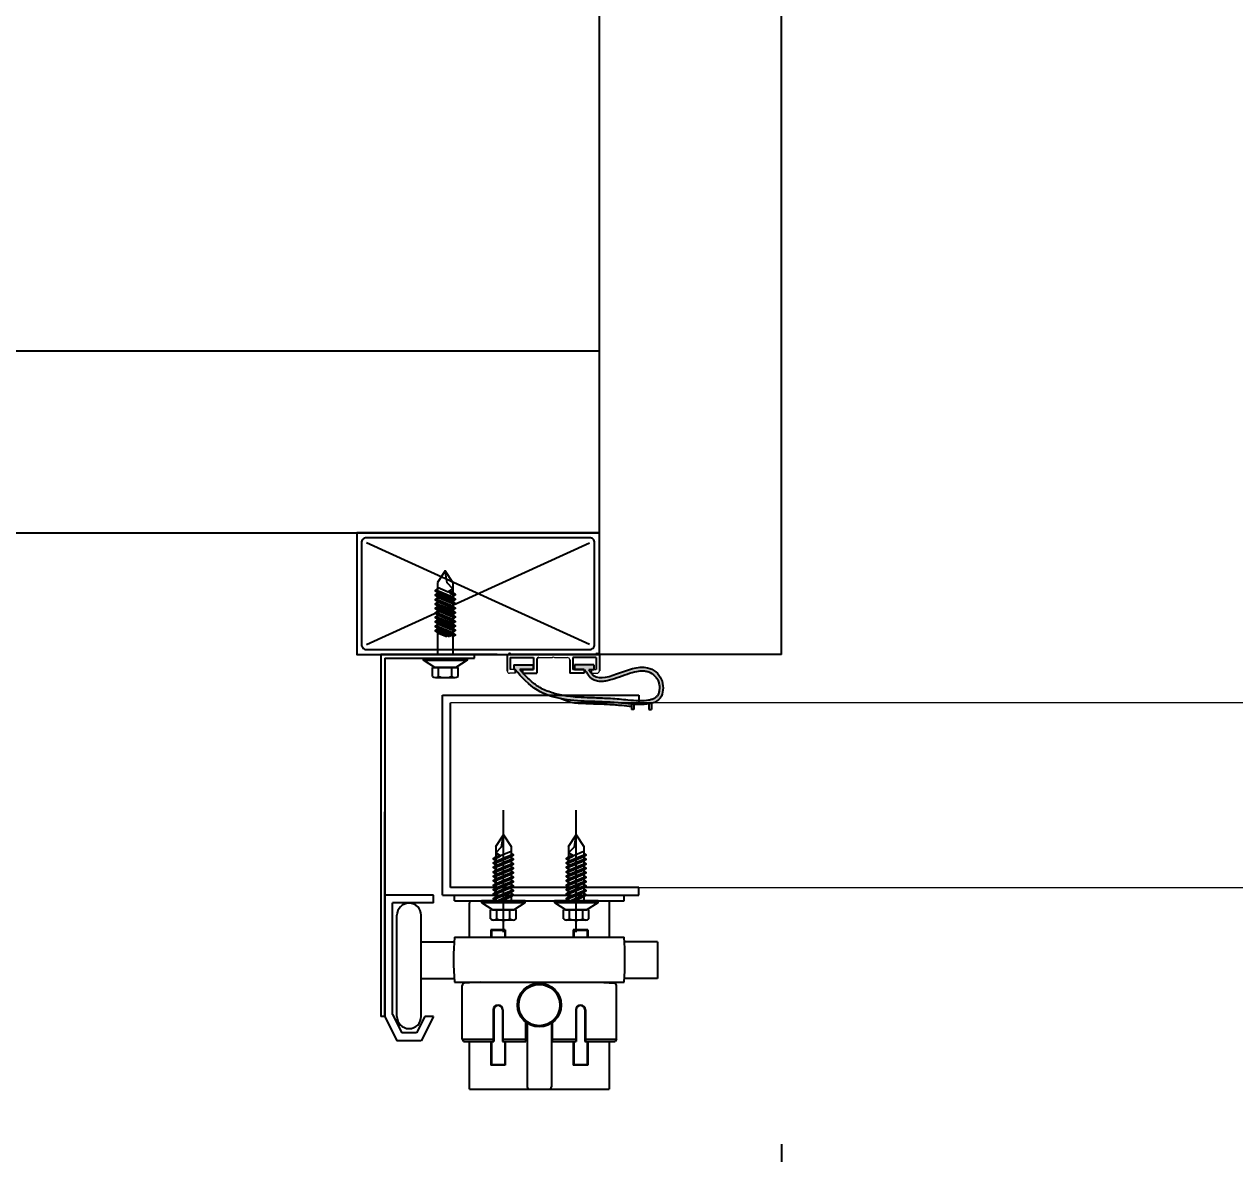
# Model space of a CAD drawing. Header units: millimetres. Extents: x 1448 to 104164, y -19509 to -89.
# Drawn here: x 2585.9 to 3084.7, y -12372.7 to -11907.3 of the extents above; entities that cross this region are included whole.
import ezdxf

# ---------------------------------------------------------------- set-up
doc = ezdxf.new("R2010")
doc.units = ezdxf.units.MM
doc.header["$LTSCALE"] = 60
doc.header["$MEASUREMENT"] = 0
doc.header["$PDSIZE"] = -10
doc.linetypes.add('HID', pattern=[2.5, 1.5, -1])
doc.layers.get('0').update_dxf_attribs({"linetype": 'CONTINUOUS'})
doc.layers.get('Defpoints').update_dxf_attribs({"color": 171, "linetype": 'CONTINUOUS'})
for name, color, linetype in [('8', 8, 'CONTINUOUS'), ('BOLT', 8, 'CONTINUOUS'), ('cen', 14, 'CONTINUOUS'), ('DIM', 7, 'CONTINUOUS'), ('DOR', 4, 'CONTINUOUS'), ('FIN(패널-T75 글라스울)', 6, 'CONTINUOUS'), ('HAT', 8, 'CONTINUOUS'), ('ITXT', 7, 'CONTINUOUS'), ('오버헤드 FR', 7, 'CONTINUOUS')]:
    doc.layers.add(name, color=color, linetype=linetype)
doc.styles.add('0T-OUT', font='H2GTRE.TTF')
doc.styles.add('휘츠', font='')
doc.styles.get('휘츠').set_extended_font_data('Dotum')
doc.dimstyles.new('휘츠-M', dxfattribs={"dimscale": 100, "dimtxt": 3, "dimasz": 1.5, "dimexe": 2, "dimexo": 3, "dimgap": 1, "dimtad": 1, "dimdec": 0, "dimrnd": 0.25, "dimzin": 0, "dimdsep": 46, "dimlunit": 6, "dimtxsty": '휘츠', "dimblk": 'Z_DOT', "dimcen": 5, "dimclrd": 256, "dimclre": 256, "dimclrt": 3, "dimadec": 0, "dimazin": 0, "dimtm": 1e-09, "dimtfac": 1, "dimtdec": 0, "dimtix": 1, "dimtmove": 2, "dimatfit": 1, "dimldrblk": 'Z_DOT', "dimfxl": 1, "dimtolj": 1, "dimtzin": 0, "dimlwd": -1, "dimarcsym": 0})

# ---------------------------------------------------------------- blocks, each defined once
blk = doc.blocks.new('COLDSEAL')
at = {"layer": '8'}
h = blk.add_hatch(color=8, dxfattribs=at)
h.dxf.hatch_style = 1
edge = h.paths.add_edge_path()
edge.add_line((33005217.33, -18005077.12), (33005218.33, -18005077.12))
edge.add_line((33005218.33, -18005077.12), (33005218.33, -18005074.6))
edge.add_spline(control_points=[(33005218.33, -18005074.6), (33005220.17, -18005074.12), (33005223.33, -18005072.12), (33005223.42, -18005063.86), (33005212.35, -18005054.97), (33005198.2, -18005067.84), (33005193.58, -18005062.18)], knot_values=[1.802776, 1.802776, 1.802776, 1.802776, 7.762171, 14.769786, 22.121502, 45.397673, 45.397673, 45.397673, 45.397673], degree=3, periodic=0)
edge.add_spline(control_points=[(33005193.58, -18005062.18), (33005193.22, -18005061.74), (33005192.9, -18005061.21), (33005192.58, -18005060.68)], knot_values=[0, 0, 0, 0, 1.802776, 1.802776, 1.802776, 1.802776], degree=3, periodic=0)
edge.add_line((33005192.58, -18005060.68), (33005194.58, -18005060.68))
edge.add_line((33005194.58, -18005060.68), (33005194.58, -18005058.68))
edge.add_line((33005194.58, -18005058.68), (33005186.58, -18005058.68))
edge.add_line((33005186.58, -18005058.68), (33005186.58, -18005060.68))
edge.add_line((33005186.58, -18005060.68), (33005190.58, -18005060.68))
edge.add_spline(control_points=[(33005190.58, -18005060.68), (33005191.41, -18005061.65), (33005191.53, -18005061.85), (33005191.85, -18005062.36), (33005192.06, -18005062.67), (33005192.44, -18005063.16), (33005192.58, -18005063.33), (33005192.88, -18005063.65), (33005193.04, -18005063.8), (33005193.53, -18005064.22), (33005193.88, -18005064.46), (33005194.84, -18005064.99), (33005195.48, -18005065.21), (33005196.78, -18005065.45), (33005197.44, -18005065.48), (33005198.76, -18005065.42), (33005199.42, -18005065.32), (33005201.44, -18005064.91), (33005202.81, -18005064.47), (33005205.57, -18005063.5), (33005206.97, -18005062.97), (33005209.71, -18005062.03), (33005211.06, -18005061.63), (33005213.3, -18005061.21), (33005214.23, -18005061.13), (33005215.59, -18005061.2), (33005216.07, -18005061.27), (33005216.99, -18005061.5), (33005217.44, -18005061.67), (33005218.83, -18005062.37), (33005219.68, -18005063.08), (33005220.62, -18005064.37), (33005220.88, -18005064.82), (33005221.28, -18005065.79), (33005221.43, -18005066.32), (33005221.65, -18005067.63), (33005221.66, -18005068.42), (33005221.51, -18005069.67), (33005221.39, -18005070.16), (33005221.07, -18005070.99), (33005220.87, -18005071.32), (33005220.4, -18005071.9), (33005220.12, -18005072.15), (33005219.46, -18005072.59), (33005219.07, -18005072.78), (33005218.18, -18005073.1), (33005217.68, -18005073.23), (33005215.99, -18005073.53), (33005214.65, -18005073.59), (33005211.77, -18005073.53), (33005210.23, -18005073.4), (33005207.47, -18005073.14), (33005206.26, -18005073.02), (33005203.84, -18005072.8), (33005202.65, -18005072.71), (33005200.33, -18005072.57), (33005199.21, -18005072.52), (33005195.94, -18005072.39), (33005193.88, -18005072.34), (33005190.2, -18005072.2), (33005188.56, -18005072.11), (33005185.76, -18005071.87), (33005184.59, -18005071.73), (33005182.53, -18005071.42), (33005181.64, -18005071.26), (33005179.84, -18005070.88), (33005178.93, -18005070.66), (33005176.24, -18005069.89), (33005174.49, -18005069.22), (33005172.24, -18005068.01), (33005171.6, -18005067.62), (33005170.37, -18005066.76), (33005169.77, -18005066.29), (33005168.01, -18005064.8), (33005166.9, -18005063.68), (33005165.71, -18005062.39), (33005165.61, -18005062.29), (33005165.52, -18005062.18)], knot_values=[0, 0, 0, 0, 0.65705, 0.65705, 1.646098, 1.646098, 2.207426, 2.207426, 2.768755, 2.768755, 3.891413, 3.891413, 5.741228, 5.741228, 7.591044, 7.591044, 9.44086, 9.44086, 13.182483, 13.182483, 16.924107, 16.924107, 20.66573, 20.66573, 23.539497, 23.539497, 25.24344, 25.24344, 26.947382, 26.947382, 30.750158, 30.750158, 32.583409, 32.583409, 34.416661, 34.416661, 36.994804, 36.994804, 38.870828, 38.870828, 40.746853, 40.746853, 42.622878, 42.622878, 44.498903, 44.498903, 46.374928, 46.374928, 50.274238, 50.274238, 54.173549, 54.173549, 57.166781, 57.166781, 60.291727, 60.291727, 63.416674, 63.416674, 69.666567, 69.666567, 74.985393, 74.985393, 78.828087, 78.828087, 81.723794, 81.723794, 84.6195, 84.6195, 90.410913, 90.410913, 92.850171, 92.850171, 95.28943, 95.28943, 100.167946, 100.167946, 100.605478, 100.605478, 100.605478, 100.605478], degree=3, periodic=0)
edge.add_line((33005165.52, -18005062.18), (33005165.18, -18005062.18))
edge.add_line((33005165.18, -18005062.18), (33005165.18, -18005061.81))
edge.add_spline(control_points=[(33005165.18, -18005061.81), (33005164.84, -18005061.44), (33005164.51, -18005061.06), (33005164.17, -18005060.68)], knot_values=[101.110526, 101.110526, 101.110526, 101.110526, 102.614786, 102.614786, 102.614786, 102.614786], degree=3, periodic=0)
edge.add_line((33005164.17, -18005060.68), (33005169.58, -18005060.68))
edge.add_line((33005169.58, -18005060.68), (33005169.58, -18005058.68))
edge.add_line((33005169.58, -18005058.68), (33005161.58, -18005058.68))
edge.add_line((33005161.58, -18005058.68), (33005161.58, -18005060.68))
edge.add_line((33005161.58, -18005060.68), (33005162.18, -18005060.68))
edge.add_spline(control_points=[(33005162.18, -18005060.68), (33005164.98, -18005063.88), (33005170, -18005069.61), (33005177.54, -18005071.95), (33005180.75, -18005072.61), (33005180.77, -18005072.61)], knot_values=[81.368069, 81.368069, 81.368069, 81.368069, 93.897354, 103.852066, 103.911951, 103.911951, 103.911951, 103.911951], degree=3, periodic=0)
edge.add_spline(control_points=[(33005180.77, -18005072.61), (33005188.46, -18005074.18), (33005196.66, -18005073.43), (33005208.31, -18005074.75), (33005210.13, -18005074.89)], knot_values=[52.848702, 52.848702, 52.848702, 52.848702, 76.834275, 81.368069, 81.368069, 81.368069, 81.368069], degree=3, periodic=0)
edge.add_line((33005210.13, -18005074.89), (33005210.13, -18005077.12))
edge.add_line((33005210.13, -18005077.12), (33005211.13, -18005077.12))
edge.add_line((33005211.13, -18005077.12), (33005211.13, -18005074.97))
edge.add_spline(control_points=[(33005211.13, -18005074.97), (33005213.35, -18005075.11), (33005215.49, -18005075.13), (33005217.33, -18005074.82)], knot_values=[46.44, 46.44, 46.44, 46.44, 52.015113, 52.015113, 52.015113, 52.015113], degree=3, periodic=0)
edge.add_line((33005217.33, -18005074.82), (33005217.33, -18005077.12))
h = blk.add_hatch(color=8, dxfattribs=at)
h.dxf.hatch_style = 1
edge = h.paths.add_edge_path()
edge.add_line((33005210.13, -18005075.9), (33005210.13, -18005074.89))
edge.add_spline(control_points=[(33005210.13, -18005074.89), (33005208.31, -18005074.75), (33005196.66, -18005073.43), (33005188.46, -18005074.18), (33005180.77, -18005072.61)], knot_values=[52.848702, 52.848702, 52.848702, 52.848702, 57.382496, 81.368069, 81.368069, 81.368069, 81.368069], degree=3, periodic=0)
edge.add_line((33005180.77, -18005072.61), (33005184.99, -18005074.29))
edge.add_spline(control_points=[(33005184.99, -18005074.29), (33005186.05, -18005074.41), (33005187.11, -18005074.5), (33005190.93, -18005074.76), (33005193.71, -18005074.82), (33005198.13, -18005074.97), (33005199.65, -18005075.03), (33005202.02, -18005075.17), (33005202.83, -18005075.23), (33005204.48, -18005075.36), (33005205.32, -18005075.44), (33005207.48, -18005075.65), (33005208.81, -18005075.79), (33005210.13, -18005075.9)], knot_values=[52.782849, 52.782849, 52.782849, 52.782849, 56.114892, 56.114892, 64.826671, 64.826671, 69.18256, 69.18256, 71.360505, 71.360505, 73.53845, 73.53845, 76.789032, 76.789032, 76.789032, 76.789032], degree=3, periodic=0)
for p, q in [((33005158.88, -18005054.38), (33005158.88, -18005061.18)), ((33005158.88, -18005054.38), (33005159.32, -18005054.38)), ((33005160.18, -18005055.68), (33005160.18, -18005060.68)), ((33005160.18, -18005055.68), (33005169.78, -18005055.68)), ((33005195.32, -18005054.38), (33005160.44, -18005054.38)), ((33005169.78, -18005055.68), (33005169.78, -18005060.68)), ((33005171.08, -18005056.68), (33005171.08, -18005062.18)), ((33005184.68, -18005056.68), (33005184.68, -18005062.18)), ((33005185.98, -18005055.68), (33005185.98, -18005060.68)), ((33005195.58, -18005055.68), (33005185.98, -18005055.68)), ((33005195.58, -18005055.68), (33005195.58, -18005060.68)), ((33005196.88, -18005054.38), (33005196.44, -18005054.38)), ((33005196.88, -18005054.38), (33005196.88, -18005061.18)), ((33005161.58, -18005058.68), (33005169.58, -18005058.68)), ((33005161.58, -18005058.68), (33005161.58, -18005060.68)), ((33005162.18, -18005060.68), (33005161.58, -18005060.68)), ((33005162.18, -18005060.68), (33005162.18, -18005062.18)), ((33005169.58, -18005060.68), (33005164.17, -18005060.68)), ((33005165.18, -18005060.68), (33005169.78, -18005060.68)), ((33005165.18, -18005060.68), (33005165.18, -18005062.18)), ((33005165.18, -18005062.18), (33005171.08, -18005062.18)), ((33005169.58, -18005058.68), (33005169.58, -18005060.68)), ((33005190.58, -18005062.18), (33005184.68, -18005062.18)), ((33005190.58, -18005060.68), (33005185.98, -18005060.68)), ((33005194.58, -18005058.68), (33005186.58, -18005058.68)), ((33005186.58, -18005058.68), (33005186.58, -18005060.68)), ((33005186.58, -18005060.68), (33005190.58, -18005060.68)), ((33005190.58, -18005060.68), (33005190.58, -18005062.18)), ((33005192.58, -18005060.68), (33005194.58, -18005060.68)), ((33005194.58, -18005058.68), (33005194.58, -18005060.68)), ((33005184.99, -18005074.29), (33005180.77, -18005072.61)), ((33005210.13, -18005074.89), (33005210.13, -18005077.12)), ((33005211.13, -18005077.12), (33005210.13, -18005077.12)), ((33005211.13, -18005074.97), (33005211.13, -18005077.12)), ((33005217.33, -18005074.82), (33005217.33, -18005077.12)), ((33005217.33, -18005077.12), (33005218.33, -18005077.12)), ((33005218.33, -18005074.6), (33005218.33, -18005077.12))]:
    blk.add_line(p, q, dxfattribs=at)
at = {"layer": '8', "lineweight": 13}
for p, q in [((33005172.08, -18005055.68), (33005177.38, -18005055.68)), ((33005177.38, -18005055.68), (33005177.88, -18005055.38)), ((33005177.88, -18005055.38), (33005178.38, -18005055.68)), ((33005178.38, -18005055.68), (33005183.68, -18005055.68)), ((33005162.18, -18005062.18), (33005159.88, -18005062.18)), ((33005162.18, -18005060.68), (33005160.18, -18005060.68)), ((33005193.58, -18005060.68), (33005195.58, -18005060.68)), ((33005193.58, -18005060.68), (33005193.58, -18005062.18)), ((33005193.58, -18005062.18), (33005195.88, -18005062.18))]:
    blk.add_line(p, q, dxfattribs=at)
at = {"layer": '8'}
for centre, radius, start, end in [((33005159.88, -18005054.75), 0.671, 33.5584, 146.4416), ((33005172.08, -18005056.68), 1, 90, 180), ((33005195.88, -18005054.75), 0.671, 33.5584, 146.4416)]:
    blk.add_arc(centre, radius, start, end, dxfattribs=at)
at = {"layer": '8', "lineweight": 13}
for centre, start, end in [((33005183.68, -18005056.68), 0, 90), ((33005159.88, -18005061.18), 180, 270), ((33005195.88, -18005061.18), 270, 0)]:
    blk.add_arc(centre, 1, start, end, dxfattribs=at)
at = {"layer": '8'}
blk.add_spline([(33005192.58, -18005060.68), (33005193.58, -18005062.18), (33005216.74, -18005059.89), (33005222.4, -18005064.58), (33005222.42, -18005071.59), (33005204.69, -18005074.38), (33005180.71, -18005072.6), (33005171.35, -18005069.21), (33005162.18, -18005060.68)], degree=3, dxfattribs=at)
for points, knots in [([(33005190.58, -18005060.68), (33005191.41, -18005061.65), (33005191.53, -18005061.85), (33005191.85, -18005062.36), (33005192.06, -18005062.67), (33005192.44, -18005063.16), (33005192.58, -18005063.33), (33005192.88, -18005063.65), (33005193.04, -18005063.8), (33005193.53, -18005064.22), (33005193.88, -18005064.46), (33005194.84, -18005064.99), (33005195.48, -18005065.21), (33005196.78, -18005065.45), (33005197.44, -18005065.48), (33005198.76, -18005065.42), (33005199.42, -18005065.32), (33005201.44, -18005064.91), (33005202.81, -18005064.47), (33005205.57, -18005063.5), (33005206.97, -18005062.97), (33005209.71, -18005062.03), (33005211.06, -18005061.63), (33005213.3, -18005061.21), (33005214.23, -18005061.13), (33005215.59, -18005061.2), (33005216.07, -18005061.27), (33005216.99, -18005061.5), (33005217.44, -18005061.67), (33005218.83, -18005062.37), (33005219.68, -18005063.08), (33005220.62, -18005064.37), (33005220.88, -18005064.82), (33005221.28, -18005065.79), (33005221.43, -18005066.32), (33005221.65, -18005067.63), (33005221.66, -18005068.42), (33005221.51, -18005069.67), (33005221.39, -18005070.16), (33005221.07, -18005070.99), (33005220.87, -18005071.32), (33005220.4, -18005071.9), (33005220.12, -18005072.15), (33005219.46, -18005072.59), (33005219.07, -18005072.78), (33005218.18, -18005073.1), (33005217.68, -18005073.23), (33005215.99, -18005073.53), (33005214.65, -18005073.59), (33005211.77, -18005073.53), (33005210.23, -18005073.4), (33005207.47, -18005073.14), (33005206.26, -18005073.02), (33005203.84, -18005072.8), (33005202.65, -18005072.71), (33005200.33, -18005072.57), (33005199.21, -18005072.52), (33005195.94, -18005072.39), (33005193.88, -18005072.34), (33005190.2, -18005072.2), (33005188.56, -18005072.11), (33005185.76, -18005071.87), (33005184.59, -18005071.73), (33005182.53, -18005071.42), (33005181.64, -18005071.26), (33005179.84, -18005070.88), (33005178.93, -18005070.66), (33005176.24, -18005069.89), (33005174.49, -18005069.22), (33005172.24, -18005068.01), (33005171.6, -18005067.62), (33005170.37, -18005066.76), (33005169.77, -18005066.29), (33005168.01, -18005064.8), (33005166.9, -18005063.68), (33005165.26, -18005061.91), (33005164.72, -18005061.3), (33005164.17, -18005060.68)], [0, 0, 0, 0, 0.65705, 0.65705, 1.646098, 1.646098, 2.207426, 2.207426, 2.768755, 2.768755, 3.891413, 3.891413, 5.741228, 5.741228, 7.591044, 7.591044, 9.44086, 9.44086, 13.182483, 13.182483, 16.924107, 16.924107, 20.66573, 20.66573, 23.539497, 23.539497, 25.24344, 25.24344, 26.947382, 26.947382, 30.750158, 30.750158, 32.583409, 32.583409, 34.416661, 34.416661, 36.994804, 36.994804, 38.870828, 38.870828, 40.746853, 40.746853, 42.622878, 42.622878, 44.498903, 44.498903, 46.374928, 46.374928, 50.274238, 50.274238, 54.173549, 54.173549, 57.166781, 57.166781, 60.291727, 60.291727, 63.416674, 63.416674, 69.666567, 69.666567, 74.985393, 74.985393, 78.828087, 78.828087, 81.723794, 81.723794, 84.6195, 84.6195, 90.410913, 90.410913, 92.850171, 92.850171, 95.28943, 95.28943, 100.167946, 100.167946, 102.614786, 102.614786, 102.614786, 102.614786]), ([(33005210.13, -18005075.9), (33005208.81, -18005075.79), (33005207.48, -18005075.65), (33005205.32, -18005075.44), (33005204.48, -18005075.36), (33005202.83, -18005075.23), (33005202.02, -18005075.17), (33005199.65, -18005075.03), (33005198.13, -18005074.97), (33005193.71, -18005074.82), (33005190.93, -18005074.76), (33005187.11, -18005074.5), (33005186.05, -18005074.41), (33005184.99, -18005074.29)], [52.782849, 52.782849, 52.782849, 52.782849, 56.033431, 56.033431, 58.211376, 58.211376, 60.389321, 60.389321, 64.74521, 64.74521, 73.456989, 73.456989, 76.789032, 76.789032, 76.789032, 76.789032])]:
    blk.add_open_spline(points, degree=3, knots=knots, dxfattribs=at)
blk = doc.blocks.new('Z_DOT')
at = {"layer": 'DIM', "color": 0}
for p, q in [((0, -1), (0, 1)), ((-1, 0), (1, 0))]:
    blk.add_line(p, q, dxfattribs=at)
for radius in [0.5, 0.25]:
    blk.add_circle((0, 0), radius, dxfattribs=at)
blk = doc.blocks.new('*D77')
at = {"layer": 'Defpoints', "color": 0, "transparency": 16777216}
for p in [(5197.87, -12306.13), (2897.87, -12308.7), (5197.87, -12636.86)]:
    blk.add_point(p, dxfattribs=at)
at = {"layer": 'DIM', "lineweight": -2, "transparency": 16777216}
for p, q in [((5197.87, -12366.13), (5197.87, -12676.86)), ((2897.87, -12368.7), (2897.87, -12676.86))]:
    blk.add_line(p, q, dxfattribs=at)
at = {"layer": 'DIM', "transparency": 16777216}
blk.add_line((2927.87, -12636.86), (5167.87, -12636.86), dxfattribs=at)
at = {"layer": 'DIM', "transparency": 16777216, "xscale": 30, "yscale": 30, "zscale": 30, "rotation": 180}
blk.add_blockref('Z_DOT', (2897.87, -12636.86), dxfattribs=at)
at = {"layer": 'DIM', "transparency": 16777216, "xscale": 30, "yscale": 30, "zscale": 30}
blk.add_blockref('Z_DOT', (5197.87, -12636.86), dxfattribs=at)
at = {"layer": 'DIM', "color": 3, "transparency": 16777216, "insert": (4047.87, -12580.67), "char_height": 60, "attachment_point": 5, "style": '0T-OUT'}
blk.add_mtext('\\A1;OPENING WIDTH "2,300"', dxfattribs=at)

msp = doc.modelspace()

# ---------------------------------------------------------------- linework, layer by layer
for p, q in [((2726.87, -12162.94), (2818.87, -12120.94)), ((2818.87, -12162.94), (2726.87, -12120.94)), ((2769.37, -12283.44), (2769.37, -12269.44)), ((2769.37, -12346.14), (2769.37, -12326.44))]:
    msp.add_line(p, q)
at = {"color": 4}
for p, q in [((2780.82, -12166.94), (2732.87, -12166.94)), ((2732.87, -12166.94), (2732.87, -12316.14)), ((2734.47, -12168.54), (2734.47, -12316.14)), ((2734.47, -12168.54), (2771.37, -12168.54)), ((2771.37, -12168.54), (2771.37, -12166.94)), ((2839.11, -12183.74), (2839.11, -12186.94)), ((2839.11, -12266.14), (2839.11, -12262.94)), ((2734.47, -12316.14), (2732.87, -12316.14))]:
    msp.add_line(p, q, dxfattribs=at)
at = {"layer": 'BOLT', "color": 10}
for p, q in [((2755.22, -12140.76), (2763.52, -12144.18)), ((2755.22, -12140.76), (2763.52, -12144.18)), ((2760.51, -12141.11), (2763.52, -12142.35)), ((2760.51, -12141.11), (2763.52, -12142.35)), ((2755.22, -12142.6), (2763.52, -12146.02)), ((2755.22, -12142.6), (2763.52, -12146.02)), ((2755.22, -12144.43), (2763.52, -12147.85)), ((2755.22, -12144.43), (2763.52, -12147.85)), ((2755.22, -12146.26), (2763.52, -12149.68)), ((2755.22, -12146.26), (2763.52, -12149.68)), ((2755.22, -12148.1), (2763.52, -12151.51)), ((2755.22, -12148.1), (2763.52, -12151.51)), ((2755.22, -12149.93), (2763.52, -12153.35)), ((2755.22, -12149.93), (2763.52, -12153.35)), ((2755.22, -12151.76), (2763.52, -12155.18)), ((2755.22, -12151.76), (2763.52, -12155.18)), ((2755.22, -12153.6), (2763.52, -12157.01)), ((2755.22, -12153.6), (2763.52, -12157.01)), ((2755.22, -12155.43), (2763.52, -12158.85)), ((2755.22, -12155.43), (2763.52, -12158.85)), ((2755.22, -12157.26), (2761.12, -12159.66)), ((2787.47, -12249.54), (2779.17, -12252.96)), ((2787.47, -12249.54), (2779.17, -12252.96)), ((2782.17, -12249.89), (2779.17, -12251.13)), ((2782.17, -12249.89), (2779.17, -12251.13)), ((2787.47, -12251.38), (2779.17, -12254.79)), ((2787.47, -12251.38), (2779.17, -12254.79)), ((2817.47, -12249.54), (2809.17, -12252.96)), ((2817.47, -12249.54), (2809.17, -12252.96)), ((2812.17, -12249.89), (2809.17, -12251.13)), ((2812.17, -12249.89), (2809.17, -12251.13)), ((2817.47, -12251.38), (2809.17, -12254.79)), ((2817.47, -12251.38), (2809.17, -12254.79)), ((2787.47, -12253.21), (2779.17, -12256.63)), ((2787.47, -12253.21), (2779.17, -12256.63)), ((2787.47, -12255.04), (2779.17, -12258.46)), ((2787.47, -12255.04), (2779.17, -12258.46)), ((2817.47, -12253.21), (2809.17, -12256.63)), ((2817.47, -12253.21), (2809.17, -12256.63)), ((2817.47, -12255.04), (2809.17, -12258.46)), ((2817.47, -12255.04), (2809.17, -12258.46)), ((2787.47, -12256.88), (2779.17, -12260.29)), ((2787.47, -12256.88), (2779.17, -12260.29)), ((2787.47, -12258.71), (2779.17, -12262.13)), ((2787.47, -12258.71), (2779.17, -12262.13)), ((2787.47, -12260.54), (2779.17, -12263.96)), ((2787.47, -12260.54), (2779.17, -12263.96)), ((2817.47, -12256.88), (2809.17, -12260.29)), ((2817.47, -12256.88), (2809.17, -12260.29)), ((2817.47, -12258.71), (2809.17, -12262.13)), ((2817.47, -12258.71), (2809.17, -12262.13)), ((2817.47, -12260.54), (2809.17, -12263.96)), ((2817.47, -12260.54), (2809.17, -12263.96)), ((2787.47, -12262.37), (2779.17, -12265.79)), ((2787.47, -12262.37), (2779.17, -12265.79)), ((2787.47, -12264.21), (2779.17, -12267.62)), ((2787.47, -12264.21), (2779.17, -12267.62)), ((2787.47, -12266.04), (2781.56, -12268.44)), ((2817.47, -12262.37), (2809.17, -12265.79)), ((2817.47, -12262.37), (2809.17, -12265.79)), ((2817.47, -12264.21), (2809.17, -12267.62)), ((2817.47, -12264.21), (2809.17, -12267.62)), ((2817.47, -12266.04), (2811.56, -12268.44))]:
    msp.add_line(p, q, dxfattribs=at)
at = {"layer": 'BOLT'}
for p, q in [((2756.22, -12137.29), (2756.22, -12140.76)), ((2756.22, -12141.57), (2756.22, -12142.6)), ((2762.52, -12137.29), (2762.52, -12141.55)), ((2756.22, -12143.4), (2756.22, -12144.43)), ((2756.22, -12145.23), (2756.22, -12146.26)), ((2762.52, -12142.35), (2762.52, -12143.38)), ((2762.52, -12144.18), (2762.52, -12145.21)), ((2762.52, -12146.02), (2762.52, -12147.04)), ((2756.22, -12147.07), (2756.22, -12148.1)), ((2756.22, -12148.9), (2756.22, -12149.93)), ((2756.22, -12150.73), (2756.22, -12151.76)), ((2762.52, -12147.85), (2762.52, -12148.88)), ((2762.52, -12149.68), (2762.52, -12150.71)), ((2762.52, -12151.51), (2762.52, -12152.54)), ((2756.22, -12152.57), (2756.22, -12153.6)), ((2756.22, -12154.4), (2756.22, -12155.43)), ((2756.22, -12156.23), (2756.22, -12157.26)), ((2762.52, -12153.35), (2762.52, -12154.38)), ((2762.52, -12155.18), (2762.52, -12156.21)), ((2756.22, -12158.07), (2756.22, -12166.94)), ((2762.52, -12157.01), (2762.52, -12158.04)), ((2762.52, -12158.85), (2762.52, -12166.94)), ((2754.12, -12172.34), (2764.62, -12172.34)), ((2754.12, -12176.04), (2754.12, -12172.34)), ((2755.3, -12176.54), (2763.44, -12176.54)), ((2756.65, -12176.04), (2756.65, -12172.34)), ((2762.08, -12176.04), (2762.08, -12172.34)), ((2764.62, -12176.04), (2764.62, -12172.34)), ((2780.17, -12246.07), (2780.17, -12250.32)), ((2786.47, -12246.07), (2786.47, -12249.54)), ((2810.17, -12246.07), (2810.17, -12250.32)), ((2816.47, -12246.07), (2816.47, -12249.54)), ((2780.17, -12251.13), (2780.17, -12252.16)), ((2786.47, -12250.35), (2786.47, -12251.38)), ((2810.17, -12251.13), (2810.17, -12252.16)), ((2816.47, -12250.35), (2816.47, -12251.38)), ((2780.17, -12252.96), (2780.17, -12253.99)), ((2780.17, -12254.79), (2780.17, -12255.82)), ((2786.47, -12252.18), (2786.47, -12253.21)), ((2786.47, -12254.01), (2786.47, -12255.04)), ((2786.47, -12255.85), (2786.47, -12256.88)), ((2810.17, -12252.96), (2810.17, -12253.99)), ((2810.17, -12254.79), (2810.17, -12255.82)), ((2816.47, -12252.18), (2816.47, -12253.21)), ((2816.47, -12254.01), (2816.47, -12255.04)), ((2816.47, -12255.85), (2816.47, -12256.88)), ((2780.17, -12256.63), (2780.17, -12257.66)), ((2780.17, -12258.46), (2780.17, -12259.49)), ((2780.17, -12260.29), (2780.17, -12261.32)), ((2786.47, -12257.68), (2786.47, -12258.71)), ((2786.47, -12259.51), (2786.47, -12260.54)), ((2786.47, -12261.35), (2786.47, -12262.37)), ((2810.17, -12256.63), (2810.17, -12257.66)), ((2810.17, -12258.46), (2810.17, -12259.49)), ((2810.17, -12260.29), (2810.17, -12261.32)), ((2816.47, -12257.68), (2816.47, -12258.71)), ((2816.47, -12259.51), (2816.47, -12260.54)), ((2816.47, -12261.35), (2816.47, -12262.37)), ((2780.17, -12262.13), (2780.17, -12263.15)), ((2780.17, -12263.96), (2780.17, -12264.99)), ((2780.17, -12265.79), (2780.17, -12266.82)), ((2786.47, -12263.18), (2786.47, -12264.21)), ((2786.47, -12265.01), (2786.47, -12266.04)), ((2810.17, -12262.13), (2810.17, -12263.15)), ((2810.17, -12263.96), (2810.17, -12264.99)), ((2810.17, -12265.79), (2810.17, -12266.82)), ((2816.47, -12263.18), (2816.47, -12264.21)), ((2816.47, -12265.01), (2816.47, -12266.04)), ((2780.17, -12267.62), (2780.17, -12268.44)), ((2786.47, -12266.84), (2786.47, -12268.44)), ((2810.17, -12267.62), (2810.17, -12268.44)), ((2816.47, -12266.84), (2816.47, -12268.44)), ((2778.07, -12275.94), (2778.07, -12272.24)), ((2788.57, -12272.24), (2778.07, -12272.24)), ((2787.39, -12276.44), (2779.25, -12276.44)), ((2780.6, -12275.94), (2780.6, -12272.24)), ((2786.03, -12275.94), (2786.03, -12272.24)), ((2788.57, -12275.94), (2788.57, -12272.24)), ((2808.07, -12275.94), (2808.07, -12272.24)), ((2818.57, -12272.24), (2808.07, -12272.24)), ((2817.39, -12276.44), (2809.25, -12276.44)), ((2810.6, -12275.94), (2810.6, -12272.24)), ((2816.03, -12275.94), (2816.03, -12272.24)), ((2818.57, -12275.94), (2818.57, -12272.24))]:
    msp.add_line(p, q, dxfattribs=at)
for points in [[(2756.22, -12139.33), (2760.5, -12141.14), (2762.52, -12139.97), (2760.1, -12137.47), (2759.37, -12132.49)], [(2762.52, -12137.29), (2759.37, -12132.49), (2756.22, -12137.29)], [(2756.22, -12140.36), (2755.22, -12140.76), (2756.22, -12139.96)], [(2756.22, -12142.2), (2755.22, -12142.6), (2756.22, -12141.79)], [(2756.22, -12144.03), (2755.22, -12144.43), (2756.22, -12143.63)], [(2756.22, -12145.86), (2755.22, -12146.26), (2756.22, -12145.46)], [(2762.52, -12142.75), (2763.52, -12142.35), (2762.52, -12143.15)], [(2762.52, -12144.58), (2763.52, -12144.18), (2762.52, -12144.99)], [(2762.52, -12146.42), (2763.52, -12146.02), (2762.52, -12146.82)], [(2756.22, -12147.69), (2755.22, -12148.1), (2756.22, -12147.29)], [(2756.22, -12149.53), (2755.22, -12149.93), (2756.22, -12149.13)], [(2756.22, -12151.36), (2755.22, -12151.76), (2756.22, -12150.96)], [(2762.52, -12148.25), (2763.52, -12147.85), (2762.52, -12148.65)], [(2762.52, -12150.08), (2763.52, -12149.68), (2762.52, -12150.49)], [(2762.52, -12151.92), (2763.52, -12151.51), (2762.52, -12152.32)], [(2756.22, -12153.19), (2755.22, -12153.6), (2756.22, -12152.79)], [(2756.22, -12155.03), (2755.22, -12155.43), (2756.22, -12154.62)], [(2756.22, -12156.86), (2755.22, -12157.26), (2756.22, -12156.46)], [(2762.52, -12153.75), (2763.52, -12153.35), (2762.52, -12154.15)], [(2762.52, -12155.58), (2763.52, -12155.18), (2762.52, -12155.98)], [(2762, -12159.66), (2756.22, -12157.26), (2755.22, -12157.26), (2756.22, -12158.07), (2760.06, -12159.66)], [(2762.52, -12157.42), (2763.52, -12157.01), (2762.52, -12157.82)], [(2762.52, -12159.25), (2763.52, -12158.85), (2762.52, -12159.65)], [(2780.17, -12246.07), (2783.32, -12241.27), (2786.47, -12246.07)], [(2786.47, -12248.11), (2782.18, -12249.92), (2780.17, -12248.75), (2782.58, -12246.24), (2783.32, -12241.27)], [(2810.17, -12246.07), (2813.32, -12241.27), (2816.47, -12246.07)], [(2816.47, -12248.11), (2812.18, -12249.92), (2810.17, -12248.75), (2812.58, -12246.24), (2813.32, -12241.27)], [(2780.17, -12251.53), (2779.17, -12251.13), (2780.17, -12251.93)], [(2786.47, -12249.14), (2787.47, -12249.54), (2786.47, -12248.74)], [(2786.47, -12250.97), (2787.47, -12251.38), (2786.47, -12250.57)], [(2810.17, -12251.53), (2809.17, -12251.13), (2810.17, -12251.93)], [(2816.47, -12249.14), (2817.47, -12249.54), (2816.47, -12248.74)], [(2816.47, -12250.97), (2817.47, -12251.38), (2816.47, -12250.57)], [(2780.17, -12253.36), (2779.17, -12252.96), (2780.17, -12253.76)], [(2780.17, -12255.2), (2779.17, -12254.79), (2780.17, -12255.6)], [(2786.47, -12252.81), (2787.47, -12253.21), (2786.47, -12252.41)], [(2786.47, -12254.64), (2787.47, -12255.04), (2786.47, -12254.24)], [(2786.47, -12256.47), (2787.47, -12256.88), (2786.47, -12256.07)], [(2810.17, -12253.36), (2809.17, -12252.96), (2810.17, -12253.76)], [(2810.17, -12255.2), (2809.17, -12254.79), (2810.17, -12255.6)], [(2816.47, -12252.81), (2817.47, -12253.21), (2816.47, -12252.41)], [(2816.47, -12254.64), (2817.47, -12255.04), (2816.47, -12254.24)], [(2816.47, -12256.47), (2817.47, -12256.88), (2816.47, -12256.07)], [(2780.17, -12257.03), (2779.17, -12256.63), (2780.17, -12257.43)], [(2780.17, -12258.86), (2779.17, -12258.46), (2780.17, -12259.26)], [(2780.17, -12260.69), (2779.17, -12260.29), (2780.17, -12261.1)], [(2786.47, -12258.31), (2787.47, -12258.71), (2786.47, -12257.9)], [(2786.47, -12260.14), (2787.47, -12260.54), (2786.47, -12259.74)], [(2810.17, -12257.03), (2809.17, -12256.63), (2810.17, -12257.43)], [(2810.17, -12258.86), (2809.17, -12258.46), (2810.17, -12259.26)], [(2810.17, -12260.69), (2809.17, -12260.29), (2810.17, -12261.1)], [(2816.47, -12258.31), (2817.47, -12258.71), (2816.47, -12257.9)], [(2816.47, -12260.14), (2817.47, -12260.54), (2816.47, -12259.74)], [(2780.17, -12262.53), (2779.17, -12262.13), (2780.17, -12262.93)], [(2780.17, -12264.36), (2779.17, -12263.96), (2780.17, -12264.76)], [(2780.17, -12266.19), (2779.17, -12265.79), (2780.17, -12266.6)], [(2780.68, -12268.44), (2786.47, -12266.04), (2787.47, -12266.04), (2786.47, -12266.84), (2782.62, -12268.44)], [(2786.47, -12261.97), (2787.47, -12262.37), (2786.47, -12261.57)], [(2786.47, -12263.81), (2787.47, -12264.21), (2786.47, -12263.4)], [(2786.47, -12265.64), (2787.47, -12266.04), (2786.47, -12265.24)], [(2810.17, -12262.53), (2809.17, -12262.13), (2810.17, -12262.93)], [(2810.17, -12264.36), (2809.17, -12263.96), (2810.17, -12264.76)], [(2810.17, -12266.19), (2809.17, -12265.79), (2810.17, -12266.6)], [(2810.68, -12268.44), (2816.47, -12266.04), (2817.47, -12266.04), (2816.47, -12266.84), (2812.62, -12268.44)], [(2816.47, -12261.97), (2817.47, -12262.37), (2816.47, -12261.57)], [(2816.47, -12263.81), (2817.47, -12264.21), (2816.47, -12263.4)], [(2816.47, -12265.64), (2817.47, -12266.04), (2816.47, -12265.24)], [(2780.17, -12268.03), (2779.17, -12267.62), (2780.17, -12268.43)], [(2810.17, -12268.03), (2809.17, -12267.62), (2810.17, -12268.43)]]:
    msp.add_lwpolyline(points, dxfattribs=at)
for points in [[(2763.52, -12144.18), (2762.52, -12143.38), (2756.22, -12140.76), (2755.22, -12140.76), (2756.22, -12141.57), (2762.52, -12144.18)], [(2763.52, -12142.35), (2762.52, -12141.55), (2761.51, -12141.11), (2760.51, -12141.11), (2761.51, -12141.91), (2762.52, -12142.35)], [(2763.52, -12146.02), (2762.52, -12145.21), (2756.22, -12142.6), (2755.22, -12142.6), (2756.22, -12143.4), (2762.52, -12146.02)], [(2763.52, -12147.85), (2762.52, -12147.04), (2756.22, -12144.43), (2755.22, -12144.43), (2756.22, -12145.23), (2762.52, -12147.85)], [(2763.52, -12149.68), (2762.52, -12148.88), (2756.22, -12146.26), (2755.22, -12146.26), (2756.22, -12147.07), (2762.52, -12149.68)], [(2763.52, -12151.51), (2762.52, -12150.71), (2756.22, -12148.1), (2755.22, -12148.1), (2756.22, -12148.9), (2762.52, -12151.51)], [(2763.52, -12153.35), (2762.52, -12152.54), (2756.22, -12149.93), (2755.22, -12149.93), (2756.22, -12150.73), (2762.52, -12153.35)], [(2763.52, -12155.18), (2762.52, -12154.38), (2756.22, -12151.76), (2755.22, -12151.76), (2756.22, -12152.57), (2762.52, -12155.18)], [(2763.52, -12157.01), (2762.52, -12156.21), (2756.22, -12153.6), (2755.22, -12153.6), (2756.22, -12154.4), (2762.52, -12157.01)], [(2763.52, -12158.85), (2762.52, -12158.04), (2756.22, -12155.43), (2755.22, -12155.43), (2756.22, -12156.23), (2762.52, -12158.85)], [(2768.37, -12169.34), (2750.37, -12169.34), (2750.37, -12168.54), (2768.37, -12168.54)], [(2763.67, -12172.34), (2755.07, -12172.34), (2750.37, -12169.34), (2768.37, -12169.34)], [(2779.17, -12252.96), (2780.17, -12252.16), (2786.47, -12249.54), (2787.47, -12249.54), (2786.47, -12250.35), (2780.17, -12252.96)], [(2779.17, -12251.13), (2780.17, -12250.32), (2781.17, -12249.89), (2782.17, -12249.89), (2781.17, -12250.69), (2780.17, -12251.13)], [(2779.17, -12254.79), (2780.17, -12253.99), (2786.47, -12251.38), (2787.47, -12251.38), (2786.47, -12252.18), (2780.17, -12254.79)], [(2809.17, -12252.96), (2810.17, -12252.16), (2816.47, -12249.54), (2817.47, -12249.54), (2816.47, -12250.35), (2810.17, -12252.96)], [(2809.17, -12251.13), (2810.17, -12250.32), (2811.17, -12249.89), (2812.17, -12249.89), (2811.17, -12250.69), (2810.17, -12251.13)], [(2809.17, -12254.79), (2810.17, -12253.99), (2816.47, -12251.38), (2817.47, -12251.38), (2816.47, -12252.18), (2810.17, -12254.79)], [(2779.17, -12256.63), (2780.17, -12255.82), (2786.47, -12253.21), (2787.47, -12253.21), (2786.47, -12254.01), (2780.17, -12256.63)], [(2779.17, -12258.46), (2780.17, -12257.66), (2786.47, -12255.04), (2787.47, -12255.04), (2786.47, -12255.85), (2780.17, -12258.46)], [(2809.17, -12256.63), (2810.17, -12255.82), (2816.47, -12253.21), (2817.47, -12253.21), (2816.47, -12254.01), (2810.17, -12256.63)], [(2809.17, -12258.46), (2810.17, -12257.66), (2816.47, -12255.04), (2817.47, -12255.04), (2816.47, -12255.85), (2810.17, -12258.46)], [(2779.17, -12260.29), (2780.17, -12259.49), (2786.47, -12256.88), (2787.47, -12256.88), (2786.47, -12257.68), (2780.17, -12260.29)], [(2779.17, -12262.13), (2780.17, -12261.32), (2786.47, -12258.71), (2787.47, -12258.71), (2786.47, -12259.51), (2780.17, -12262.13)], [(2779.17, -12263.96), (2780.17, -12263.15), (2786.47, -12260.54), (2787.47, -12260.54), (2786.47, -12261.35), (2780.17, -12263.96)], [(2809.17, -12260.29), (2810.17, -12259.49), (2816.47, -12256.88), (2817.47, -12256.88), (2816.47, -12257.68), (2810.17, -12260.29)], [(2809.17, -12262.13), (2810.17, -12261.32), (2816.47, -12258.71), (2817.47, -12258.71), (2816.47, -12259.51), (2810.17, -12262.13)], [(2809.17, -12263.96), (2810.17, -12263.15), (2816.47, -12260.54), (2817.47, -12260.54), (2816.47, -12261.35), (2810.17, -12263.96)], [(2779.17, -12265.79), (2780.17, -12264.99), (2786.47, -12262.37), (2787.47, -12262.37), (2786.47, -12263.18), (2780.17, -12265.79)], [(2779.17, -12267.62), (2780.17, -12266.82), (2786.47, -12264.21), (2787.47, -12264.21), (2786.47, -12265.01), (2780.17, -12267.62)], [(2809.17, -12265.79), (2810.17, -12264.99), (2816.47, -12262.37), (2817.47, -12262.37), (2816.47, -12263.18), (2810.17, -12265.79)], [(2809.17, -12267.62), (2810.17, -12266.82), (2816.47, -12264.21), (2817.47, -12264.21), (2816.47, -12265.01), (2810.17, -12267.62)], [(2774.32, -12269.24), (2792.32, -12269.24), (2792.32, -12268.44), (2774.32, -12268.44)], [(2779.02, -12272.24), (2787.62, -12272.24), (2792.32, -12269.24), (2774.32, -12269.24)], [(2804.32, -12269.24), (2822.32, -12269.24), (2822.32, -12268.44), (2804.32, -12268.44)], [(2809.02, -12272.24), (2817.62, -12272.24), (2822.32, -12269.24), (2804.32, -12269.24)]]:
    msp.add_lwpolyline(points, close=True, dxfattribs=at)
for centre, radius, start, end in [((2755.38, -12174.68), 1.86, 226.9662, 313.0338), ((2759.37, -12168.93), 7.61, 249.1195, 290.8805), ((2763.35, -12174.68), 1.86, 226.9662, 313.0338), ((2779.33, -12274.58), 1.86, 226.9662, 313.0338), ((2783.32, -12268.83), 7.61, 249.1195, 290.8805), ((2787.3, -12274.58), 1.86, 226.9662, 313.0338), ((2809.33, -12274.58), 1.86, 226.9662, 313.0338), ((2813.32, -12268.83), 7.61, 249.1195, 290.8805), ((2817.3, -12274.58), 1.86, 226.9662, 313.0338)]:
    msp.add_arc(centre, radius, start, end, dxfattribs=at)
at = {"layer": 'cen'}
for p, q in [((2783.32, -12281.44), (2783.32, -12231.09)), ((2813.32, -12281.44), (2813.32, -12231.09))]:
    msp.add_line(p, q, dxfattribs=at)
at = {"layer": 'DIM', "color": 4}
for p, q in [((2734.47, -12316.14), (2734.47, -12231.88)), ((2754.47, -12269.34), (2754.47, -12266.14)), ((2737.67, -12315.38), (2737.67, -12269.34)), ((2739.47, -12316.14), (2739.47, -12274.44)), ((2749.47, -12316.14), (2749.47, -12274.44)), ((2749.47, -12285.44), (2762.99, -12285.44)), ((2846.77, -12285.44), (2833.24, -12285.44)), ((2846.77, -12285.44), (2846.77, -12300.44)), ((2749.47, -12300.44), (2763.02, -12300.44)), ((2846.77, -12300.44), (2833.21, -12300.44))]:
    msp.add_line(p, q, dxfattribs=at)
at = {"layer": 'DIM', "color": 7}
for p, q in [((2763.12, -12266.14), (2833.12, -12266.14)), ((2763.12, -12268.44), (2763.12, -12266.14)), ((2833.12, -12268.44), (2833.12, -12266.14)), ((2763.12, -12268.44), (2833.12, -12268.44)), ((2769.37, -12268.44), (2769.37, -12269.44)), ((2826.87, -12268.44), (2826.87, -12283.44)), ((2826.87, -12268.44), (2826.87, -12269.44)), ((2763.12, -12283.44), (2833.12, -12283.44)), ((2763.12, -12301.94), (2833.12, -12301.94)), ((2766.37, -12325.44), (2766.37, -12303.35)), ((2773.79, -12301.94), (2767.12, -12302.38)), ((2769.37, -12302.06), (2769.37, -12301.94)), ((2822.45, -12301.94), (2829.11, -12302.38)), ((2826.87, -12302.06), (2826.87, -12301.94)), ((2829.87, -12325.44), (2829.87, -12303.35)), ((2792.62, -12326.44), (2792.62, -12318.56)), ((2803.62, -12326.44), (2803.62, -12318.56)), ((2766.37, -12325.44), (2779.32, -12325.44)), ((2766.37, -12325.44), (2766.84, -12326.44)), ((2782.92, -12325.44), (2792.62, -12325.44)), ((2803.62, -12325.44), (2813.32, -12325.44)), ((2816.92, -12325.44), (2829.87, -12325.44)), ((2829.87, -12325.44), (2829.4, -12326.44)), ((2766.84, -12326.44), (2779.32, -12326.44)), ((2782.92, -12326.44), (2792.62, -12326.44)), ((2803.62, -12326.44), (2813.32, -12326.44)), ((2816.92, -12326.44), (2829.4, -12326.44)), ((2826.87, -12326.44), (2826.87, -12346.14)), ((2769.37, -12346.14), (2826.87, -12346.14))]:
    msp.add_line(p, q, dxfattribs=at)
at = {"layer": 'DIM', "color": 1, "linetype": 'HID'}
for p, q in [((2784.12, -12280.44), (2778.12, -12280.44)), ((2778.12, -12280.44), (2778.12, -12283.44)), ((2783.87, -12280.69), (2778.37, -12280.69)), ((2778.37, -12280.69), (2778.37, -12283.44)), ((2783.87, -12280.69), (2783.87, -12283.44)), ((2784.12, -12280.44), (2784.12, -12283.44)), ((2818.12, -12280.44), (2812.12, -12280.44)), ((2812.12, -12280.44), (2812.12, -12283.44)), ((2817.87, -12280.69), (2812.37, -12280.69)), ((2812.37, -12280.69), (2812.37, -12283.44)), ((2817.87, -12280.69), (2817.87, -12283.44)), ((2818.12, -12280.44), (2818.12, -12283.44)), ((2778.12, -12326.44), (2778.12, -12336.14)), ((2778.37, -12326.44), (2778.37, -12335.89)), ((2783.87, -12326.44), (2783.87, -12335.89)), ((2784.12, -12326.44), (2784.12, -12336.14)), ((2812.12, -12326.44), (2812.12, -12336.14)), ((2812.37, -12326.44), (2812.37, -12335.89)), ((2817.87, -12326.44), (2817.87, -12335.89)), ((2818.12, -12326.44), (2818.12, -12336.14)), ((2784.12, -12336.14), (2778.12, -12336.14)), ((2778.37, -12335.89), (2783.87, -12335.89)), ((2818.12, -12336.14), (2812.12, -12336.14)), ((2812.37, -12335.89), (2817.87, -12335.89))]:
    msp.add_line(p, q, dxfattribs=at)
at = {"layer": 'DIM', "color": 2}
for p, q in [((2779.12, -12313.44), (2779.12, -12326.44)), ((2779.32, -12313.44), (2779.32, -12326.44)), ((2782.92, -12313.44), (2782.92, -12326.44)), ((2783.12, -12313.44), (2783.12, -12326.44)), ((2813.12, -12313.44), (2813.12, -12326.44)), ((2813.32, -12313.44), (2813.32, -12326.44)), ((2816.92, -12313.44), (2816.92, -12326.44)), ((2817.12, -12313.44), (2817.12, -12326.44))]:
    msp.add_line(p, q, dxfattribs=at)
at = {"layer": 'DIM', "color": 0}
for p, q in [((2793.12, -12318.92), (2793.12, -12345.14)), ((2803.12, -12318.92), (2803.12, -12345.14)), ((2794.12, -12346.14), (2802.12, -12346.14))]:
    msp.add_line(p, q, dxfattribs=at)
at = {"layer": 'DIM', "color": 7}
for radius in [9, 8.5]:
    msp.add_circle((2798.12, -12311.44), radius, dxfattribs=at)
for centre, radius, start, end in [((2897.55, -12292.69), 134.75, 176.0638, 183.9362), ((2698.68, -12292.69), 134.75, 356.0638, 3.9362), ((2767.37, -12303.35), 1, 104.0969, 180), ((2828.87, -12303.35), 1, 0, 75.9031)]:
    msp.add_arc(centre, radius, start, end, dxfattribs=at)
at = {"layer": 'DIM', "color": 2}
for centre, radius, start, end in [((2781.12, -12313.44), 2, 90, 180), ((2781.12, -12313.44), 1.8, 90, 180), ((2781.12, -12313.44), 2, 0, 90), ((2781.12, -12313.44), 1.8, 0, 90), ((2815.12, -12313.44), 2, 90, 180), ((2815.12, -12313.44), 1.8, 90, 180), ((2815.12, -12313.44), 2, 0, 90), ((2815.12, -12313.44), 1.8, 0, 90)]:
    msp.add_arc(centre, radius, start, end, dxfattribs=at)
at = {"layer": 'DIM', "color": 0}
for centre, start, end in [((2794.12, -12345.14), 180, 270), ((2802.12, -12345.14), 270, 0)]:
    msp.add_arc(centre, 1, start, end, dxfattribs=at)
at = {"layer": 'DOR', "lineweight": 0}
for p, q in [((5358.27, -12186.94), (2761.47, -12186.94)), ((2825.51, -12262.94), (5333.27, -12262.94))]:
    msp.add_line(p, q, dxfattribs=at)
at = {"layer": 'FIN(패널-T75 글라스울)'}
for p, q in [((2822.87, -12166.94), (2822.87, -11691.94)), ((2065.99, -12041.94), (2822.87, -12041.94)), ((2065.99, -12116.94), (2822.87, -12116.94)), ((2897.87, -12166.94), (2822.87, -12166.94))]:
    msp.add_line(p, q, dxfattribs=at)
msp.add_lwpolyline([(2897.87, -12166.94), (2897.87, -11691.94), (2065.99, -11691.94)], dxfattribs=at)
at = {"layer": 'ITXT', "color": 4}
for p, q in [((2758.27, -12266.14), (2758.27, -12183.74)), ((2758.27, -12183.74), (2839.11, -12183.74)), ((2761.47, -12262.94), (2761.47, -12186.94)), ((2754.47, -12266.14), (2734.47, -12266.14)), ((2758.27, -12266.14), (2839.11, -12266.14)), ((2839.11, -12262.94), (2761.47, -12262.94)), ((2754.47, -12269.34), (2737.67, -12269.34)), ((2734.47, -12316.14), (2739.47, -12326.14)), ((2737.67, -12315.38), (2741.44, -12322.94)), ((2750.89, -12316.14), (2747.49, -12322.94)), ((2754.47, -12316.14), (2749.47, -12326.14)), ((2754.47, -12316.14), (2750.89, -12316.14)), ((2749.47, -12326.14), (2739.47, -12326.14)), ((2747.49, -12322.94), (2741.44, -12322.94))]:
    msp.add_line(p, q, dxfattribs=at)
for centre, start, end in [((2744.47, -12274.44), 0, 180), ((2744.47, -12316.14), 180, 0)]:
    msp.add_arc(centre, 5, start, end, dxfattribs=at)
at = {"layer": '오버헤드 FR'}
msp.add_lwpolyline([(2822.87, -12166.94), (2822.87, -12116.94), (2722.87, -12116.94), (2722.87, -12166.94)], close=True, dxfattribs=at)
msp.add_lwpolyline([(2820.87, -12162.94), (2820.87, -12120.94, 0.414214), (2818.87, -12118.94), (2726.87, -12118.94, 0.414214), (2724.87, -12120.94), (2724.87, -12162.94, 0.414214), (2726.87, -12164.94), (2818.87, -12164.94, 0.414214)], format="xyb", close=True, dxfattribs=at)

# ---------------------------------------------------------------- block references
at = {"layer": 'HAT', "color": 6}
msp.add_blockref('COLDSEAL', (-33002374.01, 17992887.44), dxfattribs=at)

# ---------------------------------------------------------------- dimensions: what is measured, and where the dimension line sits
at = {"layer": 'DIM'}
dim = msp.add_linear_dim(base=(5197.87, -12636.86), p1=(2897.87, -12308.7), p2=(5197.87, -12306.13), text='OPENING WIDTH "<>"', dimstyle='휘츠-M', override={"dimscale": 20, "dimtxsty": '0T-OUT'}, dxfattribs=at)
dim.commit()
dim.dimension.update_dxf_attribs({"geometry": '*D77', "text_midpoint": (4047.87, -12580.67)})

doc.saveas('drawing.dxf')
